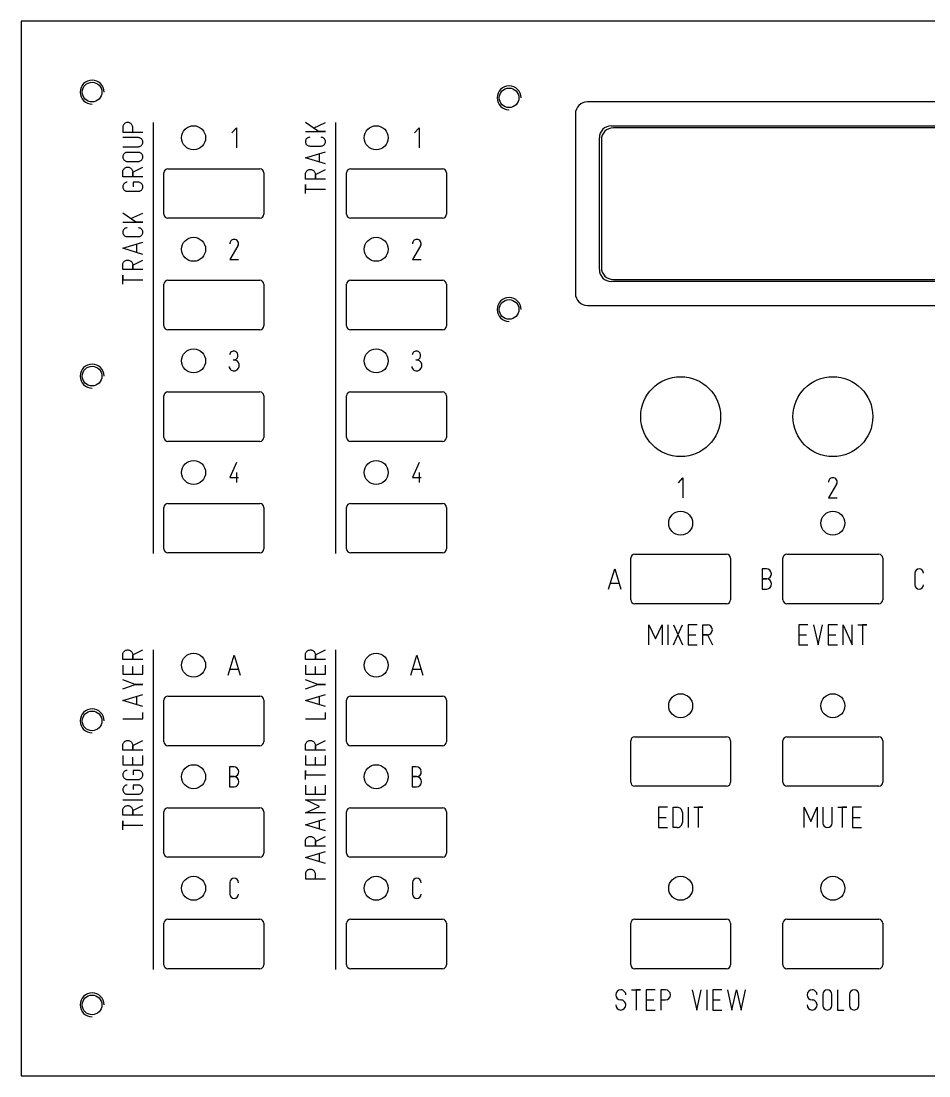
# Model space of a CAD drawing. Extents: x 0 to 432, y 0 to 132.
# Drawn here: x 0 to 113.6, y 0 to 132.1 of the extents above; entities that cross this region are included whole.
import ezdxf

# ---------------------------------------------------------------- set-up
doc = ezdxf.new("R2010")
doc.units = 0
doc.layers.add('Gravur', color=7, linetype='CONTINUOUS')
doc.layers.add('Kontur', color=7, linetype='CONTINUOUS')

msp = doc.modelspace()

# ---------------------------------------------------------------- linework, layer by layer
at = {"layer": 'Gravur', "color": 255, "linetype": 'CONTINUOUS'}
for p, q in [((12.748, 118.934), (12.727, 118.842)), ((12.782, 119.021), (12.748, 118.934)), ((12.829, 119.103), (12.782, 119.021)), ((12.888, 119.177), (12.829, 119.103)), ((12.957, 119.241), (12.888, 119.177)), ((13.035, 119.294), (12.957, 119.241)), ((13.12, 119.334), (13.035, 119.294)), ((13.21, 119.362), (13.12, 119.334)), ((13.303, 119.376), (13.21, 119.362)), ((13.397, 119.376), (13.303, 119.376)), ((13.49, 119.362), (13.397, 119.376)), ((13.58, 119.334), (13.49, 119.362)), ((13.665, 119.294), (13.58, 119.334)), ((13.743, 119.241), (13.665, 119.294)), ((13.812, 119.177), (13.743, 119.241)), ((13.871, 119.103), (13.812, 119.177)), ((13.918, 119.021), (13.871, 119.103)), ((13.952, 118.934), (13.918, 119.021)), ((13.973, 118.842), (13.952, 118.934)), ((16.51, 119.379), (16.51, 65.405)), ((37.218, 118.242), (35.58, 119.376)), ((36.588, 118.683), (38.1, 119.376)), ((39.37, 119.379), (39.37, 65.405)), ((12.727, 118.842), (12.72, 118.748)), ((12.72, 118.748), (12.72, 118.181)), ((12.72, 118.181), (15.24, 118.181)), ((13.98, 118.748), (13.973, 118.842)), ((13.98, 118.181), (13.98, 118.748)), ((26.387, 118.091), (26.954, 118.721)), ((26.954, 118.721), (26.954, 116.201)), ((35.58, 118.242), (38.1, 118.242)), ((38.1, 118.242), (37.218, 118.242)), ((49.247, 118.091), (49.814, 118.721)), ((49.814, 118.721), (49.814, 116.201)), ((14.673, 117.488), (12.72, 117.488)), ((12.72, 116.354), (14.673, 116.354)), ((14.758, 117.482), (14.673, 117.488)), ((14.673, 116.354), (14.758, 116.36)), ((14.84, 117.463), (14.758, 117.482)), ((14.758, 116.36), (14.84, 116.379)), ((14.919, 117.432), (14.84, 117.463)), ((14.84, 116.379), (14.919, 116.41)), ((14.992, 117.389), (14.919, 117.432)), ((14.919, 116.41), (14.992, 116.453)), ((15.059, 117.337), (14.992, 117.389)), ((14.992, 116.453), (15.059, 116.505)), ((15.116, 117.275), (15.059, 117.337)), ((15.059, 116.505), (15.116, 116.567)), ((15.164, 117.205), (15.116, 117.275)), ((15.116, 116.567), (15.164, 116.638)), ((15.201, 117.128), (15.164, 117.205)), ((15.164, 116.638), (15.201, 116.714)), ((15.226, 117.047), (15.201, 117.128)), ((15.201, 116.714), (15.226, 116.795)), ((15.238, 116.963), (15.226, 117.047)), ((15.226, 116.795), (15.238, 116.879)), ((15.238, 116.879), (15.238, 116.963)), ((35.594, 117.103), (35.582, 117.023)), ((35.582, 117.023), (35.582, 116.941)), ((35.582, 116.941), (35.594, 116.861)), ((35.618, 117.181), (35.594, 117.103)), ((35.594, 116.861), (35.618, 116.783)), ((35.653, 117.255), (35.618, 117.181)), ((35.618, 116.783), (35.653, 116.709)), ((35.699, 117.322), (35.653, 117.255)), ((35.653, 116.709), (35.699, 116.642)), ((35.755, 117.382), (35.699, 117.322)), ((35.699, 116.642), (35.755, 116.582)), ((35.818, 117.433), (35.755, 117.382)), ((35.755, 116.582), (35.818, 116.531)), ((35.889, 117.474), (35.818, 117.433)), ((35.818, 116.531), (35.889, 116.49)), ((35.965, 117.504), (35.889, 117.474)), ((35.889, 116.49), (35.965, 116.46)), ((36.045, 117.522), (35.965, 117.504)), ((35.965, 116.46), (36.045, 116.442)), ((36.126, 117.528), (36.045, 117.522)), ((36.045, 116.442), (36.126, 116.436)), ((36.126, 116.436), (37.554, 116.436)), ((37.635, 117.522), (37.554, 117.528)), ((37.554, 116.436), (37.635, 116.442)), ((37.715, 117.504), (37.635, 117.522)), ((37.635, 116.442), (37.715, 116.46)), ((37.791, 117.474), (37.715, 117.504)), ((37.715, 116.46), (37.791, 116.49)), ((37.862, 117.433), (37.791, 117.474)), ((37.791, 116.49), (37.862, 116.531)), ((37.925, 117.382), (37.862, 117.433)), ((37.862, 116.531), (37.925, 116.582)), ((37.981, 117.322), (37.925, 117.382)), ((37.925, 116.582), (37.981, 116.642)), ((38.027, 117.255), (37.981, 117.322)), ((37.981, 116.642), (38.027, 116.709)), ((38.062, 117.181), (38.027, 117.255)), ((38.027, 116.709), (38.062, 116.783)), ((38.086, 117.103), (38.062, 117.181)), ((38.062, 116.783), (38.086, 116.861)), ((38.098, 117.023), (38.086, 117.103)), ((38.086, 116.861), (38.098, 116.941)), ((38.098, 116.941), (38.098, 117.023)), ((12.734, 115.199), (12.722, 115.115)), ((12.722, 115.115), (12.722, 115.031)), ((12.722, 115.031), (12.734, 114.947)), ((12.759, 115.28), (12.734, 115.199)), ((12.734, 114.947), (12.759, 114.866)), ((12.796, 115.357), (12.759, 115.28)), ((12.844, 115.427), (12.796, 115.357)), ((12.901, 115.489), (12.844, 115.427)), ((12.968, 115.541), (12.901, 115.489)), ((13.041, 115.584), (12.968, 115.541)), ((13.12, 115.615), (13.041, 115.584)), ((13.202, 115.634), (13.12, 115.615)), ((13.287, 115.64), (13.202, 115.634)), ((14.673, 115.64), (13.287, 115.64)), ((14.758, 115.634), (14.673, 115.64)), ((14.84, 115.615), (14.758, 115.634)), ((14.919, 115.584), (14.84, 115.615)), ((14.992, 115.541), (14.919, 115.584)), ((15.059, 115.489), (14.992, 115.541)), ((15.116, 115.427), (15.059, 115.489)), ((15.164, 115.357), (15.116, 115.427)), ((15.201, 115.28), (15.164, 115.357)), ((15.226, 115.199), (15.201, 115.28)), ((15.201, 114.866), (15.226, 114.947)), ((15.238, 115.115), (15.226, 115.199)), ((15.226, 114.947), (15.238, 115.031)), ((15.238, 115.031), (15.238, 115.115)), ((35.58, 114.966), (38.1, 115.722)), ((38.1, 114.21), (35.58, 114.966)), ((37.344, 114.462), (37.344, 115.47)), ((12.759, 114.866), (12.796, 114.79)), ((12.796, 114.79), (12.844, 114.719)), ((12.829, 113.517), (12.888, 113.591)), ((12.844, 114.719), (12.901, 114.657)), ((12.888, 113.591), (12.957, 113.655)), ((12.901, 114.657), (12.968, 114.605)), ((12.957, 113.655), (13.035, 113.708)), ((12.968, 114.605), (13.041, 114.562)), ((13.035, 113.708), (13.12, 113.748)), ((13.041, 114.562), (13.12, 114.531)), ((13.12, 114.531), (13.202, 114.512)), ((13.12, 113.748), (13.21, 113.776)), ((13.202, 114.512), (13.287, 114.506)), ((13.21, 113.776), (13.303, 113.79)), ((13.287, 114.506), (14.673, 114.506)), ((13.303, 113.79), (13.397, 113.79)), ((13.397, 113.79), (13.49, 113.776)), ((13.49, 113.776), (13.58, 113.748)), ((13.58, 113.748), (13.665, 113.708)), ((13.665, 113.708), (13.743, 113.655)), ((13.743, 113.655), (13.812, 113.591)), ((13.812, 113.591), (13.871, 113.517)), ((13.98, 113.162), (15.24, 113.792)), ((14.673, 114.506), (14.758, 114.512)), ((14.758, 114.512), (14.84, 114.531)), ((14.84, 114.531), (14.919, 114.562)), ((14.919, 114.562), (14.992, 114.605)), ((14.992, 114.605), (15.059, 114.657)), ((15.059, 114.657), (15.116, 114.719)), ((15.116, 114.719), (15.164, 114.79)), ((15.164, 114.79), (15.201, 114.866)), ((12.72, 113.162), (12.727, 113.256)), ((12.72, 112.595), (12.72, 113.162)), ((15.24, 112.595), (12.72, 112.595)), ((12.727, 113.256), (12.748, 113.348)), ((12.748, 113.348), (12.782, 113.435)), ((12.782, 113.435), (12.829, 113.517)), ((13.871, 113.517), (13.918, 113.435)), ((13.918, 113.435), (13.952, 113.348)), ((13.952, 113.348), (13.973, 113.256)), ((13.973, 113.256), (13.98, 113.162)), ((13.98, 113.162), (13.98, 112.595)), ((13.98, 112.595), (13.98, 113.162)), ((35.58, 112.866), (35.587, 112.96)), ((35.58, 112.299), (35.58, 112.866)), ((38.1, 112.299), (35.58, 112.299)), ((35.587, 112.96), (35.608, 113.052)), ((35.608, 113.052), (35.642, 113.139)), ((35.642, 113.139), (35.689, 113.221)), ((35.689, 113.221), (35.748, 113.295)), ((35.748, 113.295), (35.817, 113.359)), ((35.817, 113.359), (35.895, 113.412)), ((35.895, 113.412), (35.98, 113.452)), ((35.98, 113.452), (36.07, 113.48)), ((36.07, 113.48), (36.163, 113.494)), ((36.163, 113.494), (36.257, 113.494)), ((36.257, 113.494), (36.35, 113.48)), ((36.35, 113.48), (36.44, 113.452)), ((36.44, 113.452), (36.525, 113.412)), ((36.525, 113.412), (36.603, 113.359)), ((36.603, 113.359), (36.672, 113.295)), ((36.672, 113.295), (36.731, 113.221)), ((36.731, 113.221), (36.778, 113.139)), ((36.778, 113.139), (36.812, 113.052)), ((36.812, 113.052), (36.833, 112.96)), ((36.833, 112.96), (36.84, 112.866)), ((36.84, 112.866), (38.1, 113.496)), ((36.84, 112.866), (36.84, 112.299)), ((36.84, 112.299), (36.84, 112.866)), ((12.734, 111.461), (12.722, 111.377)), ((12.722, 111.377), (12.722, 111.293)), ((12.722, 111.293), (12.734, 111.209)), ((12.759, 111.542), (12.734, 111.461)), ((12.734, 111.209), (12.759, 111.128)), ((12.796, 111.619), (12.759, 111.542)), ((12.759, 111.128), (12.796, 111.052)), ((12.844, 111.689), (12.796, 111.619)), ((12.796, 111.052), (12.844, 110.981)), ((12.901, 111.751), (12.844, 111.689)), ((12.844, 110.981), (12.901, 110.919)), ((12.968, 111.803), (12.901, 111.751)), ((13.041, 111.846), (12.968, 111.803)), ((13.12, 111.877), (13.041, 111.846)), ((13.202, 111.896), (13.12, 111.877)), ((13.287, 111.902), (13.202, 111.896)), ((14.673, 111.902), (14.043, 111.902)), ((14.043, 111.902), (14.043, 111.335)), ((14.758, 111.896), (14.673, 111.902)), ((14.84, 111.877), (14.758, 111.896)), ((14.919, 111.846), (14.84, 111.877)), ((14.992, 111.803), (14.919, 111.846)), ((15.059, 111.751), (14.992, 111.803)), ((15.116, 111.689), (15.059, 111.751)), ((15.059, 110.919), (15.116, 110.981)), ((15.164, 111.619), (15.116, 111.689)), ((15.116, 110.981), (15.164, 111.052)), ((15.201, 111.542), (15.164, 111.619)), ((15.164, 111.052), (15.201, 111.128)), ((15.226, 111.461), (15.201, 111.542)), ((15.201, 111.128), (15.226, 111.209)), ((15.238, 111.377), (15.226, 111.461)), ((15.226, 111.209), (15.238, 111.293)), ((15.238, 111.293), (15.238, 111.377)), ((35.58, 110.472), (35.58, 111.606)), ((35.58, 111.606), (35.58, 111.039)), ((35.58, 111.039), (38.1, 111.039)), ((12.901, 110.919), (12.968, 110.867)), ((12.968, 110.867), (13.041, 110.824)), ((13.041, 110.824), (13.12, 110.793)), ((13.12, 110.793), (13.202, 110.774)), ((13.202, 110.774), (13.287, 110.768)), ((13.287, 110.768), (14.673, 110.768)), ((14.673, 110.768), (14.758, 110.774)), ((14.758, 110.774), (14.84, 110.793)), ((14.84, 110.793), (14.919, 110.824)), ((14.919, 110.824), (14.992, 110.867)), ((14.992, 110.867), (15.059, 110.919)), ((14.358, 106.904), (12.72, 108.038)), ((13.728, 107.345), (15.24, 108.038)), ((12.72, 106.904), (15.24, 106.904)), ((12.734, 105.765), (12.722, 105.685)), ((12.722, 105.685), (12.722, 105.603)), ((12.758, 105.843), (12.734, 105.765)), ((12.793, 105.917), (12.758, 105.843)), ((12.839, 105.984), (12.793, 105.917)), ((12.895, 106.044), (12.839, 105.984)), ((12.958, 106.095), (12.895, 106.044)), ((13.029, 106.136), (12.958, 106.095)), ((13.105, 106.166), (13.029, 106.136)), ((13.185, 106.184), (13.105, 106.166)), ((13.266, 106.19), (13.185, 106.184)), ((15.24, 106.904), (14.358, 106.904)), ((14.775, 106.184), (14.694, 106.19)), ((14.855, 106.166), (14.775, 106.184)), ((14.931, 106.136), (14.855, 106.166)), ((15.002, 106.095), (14.931, 106.136)), ((15.065, 106.044), (15.002, 106.095)), ((15.121, 105.984), (15.065, 106.044)), ((15.167, 105.917), (15.121, 105.984)), ((15.202, 105.843), (15.167, 105.917)), ((15.226, 105.765), (15.202, 105.843)), ((15.238, 105.685), (15.226, 105.765)), ((15.238, 105.603), (15.238, 105.685)), ((12.72, 103.628), (15.24, 104.384)), ((12.722, 105.603), (12.734, 105.523)), ((12.734, 105.523), (12.758, 105.445)), ((12.758, 105.445), (12.793, 105.371)), ((12.793, 105.371), (12.839, 105.304)), ((12.839, 105.304), (12.895, 105.244)), ((12.895, 105.244), (12.958, 105.193)), ((12.958, 105.193), (13.029, 105.152)), ((13.029, 105.152), (13.105, 105.122)), ((13.105, 105.122), (13.185, 105.104)), ((13.185, 105.104), (13.266, 105.098)), ((13.266, 105.098), (14.694, 105.098)), ((14.694, 105.098), (14.775, 105.104)), ((14.775, 105.104), (14.855, 105.122)), ((14.855, 105.122), (14.931, 105.152)), ((14.931, 105.152), (15.002, 105.193)), ((15.002, 105.193), (15.065, 105.244)), ((15.065, 105.244), (15.121, 105.304)), ((15.121, 105.304), (15.167, 105.371)), ((15.167, 105.371), (15.202, 105.445)), ((15.202, 105.445), (15.226, 105.523)), ((15.226, 105.523), (15.238, 105.603)), ((15.24, 102.872), (12.72, 103.628)), ((14.484, 103.124), (14.484, 104.132)), ((27.139, 103.932), (26.131, 102.231)), ((49.999, 103.932), (48.991, 102.231)), ((12.727, 101.622), (12.748, 101.714)), ((12.748, 101.714), (12.782, 101.801)), ((12.782, 101.801), (12.829, 101.883)), ((12.829, 101.883), (12.888, 101.957)), ((12.888, 101.957), (12.957, 102.021)), ((12.957, 102.021), (13.035, 102.074)), ((13.035, 102.074), (13.12, 102.114)), ((13.12, 102.114), (13.21, 102.142)), ((13.21, 102.142), (13.303, 102.156)), ((13.303, 102.156), (13.397, 102.156)), ((13.397, 102.156), (13.49, 102.142)), ((13.49, 102.142), (13.58, 102.114)), ((13.58, 102.114), (13.665, 102.074)), ((13.665, 102.074), (13.743, 102.021)), ((13.743, 102.021), (13.812, 101.957)), ((13.812, 101.957), (13.871, 101.883)), ((13.871, 101.883), (13.918, 101.801)), ((13.918, 101.801), (13.952, 101.714)), ((13.952, 101.714), (13.973, 101.622)), ((13.98, 101.528), (15.24, 102.158)), ((26.131, 102.231), (27.202, 102.231)), ((48.991, 102.231), (50.062, 102.231)), ((12.72, 101.528), (12.727, 101.622)), ((12.72, 100.961), (12.72, 101.528)), ((15.24, 100.961), (12.72, 100.961)), ((13.973, 101.622), (13.98, 101.528)), ((13.98, 101.528), (13.98, 100.961)), ((13.98, 100.961), (13.98, 101.528)), ((12.72, 99.134), (12.72, 100.268)), ((12.72, 100.268), (12.72, 99.701)), ((12.72, 99.701), (15.24, 99.701)), ((26.954, 76.811), (26.135, 74.921)), ((49.814, 76.811), (48.995, 74.921)), ((26.954, 75.551), (26.954, 74.291)), ((49.814, 75.551), (49.814, 74.291)), ((26.135, 74.921), (27.206, 74.921)), ((48.995, 74.921), (50.066, 74.921)), ((82.267, 74.276), (82.834, 74.906)), ((82.834, 74.906), (82.834, 72.386)), ((102.069, 74.087), (101.061, 72.386)), ((101.061, 72.386), (102.132, 72.386)), ((78.581, 53.971), (78.581, 56.491)), ((78.581, 56.491), (79.4, 54.727)), ((79.4, 54.727), (80.219, 56.491)), ((80.219, 56.491), (80.219, 53.971)), ((80.933, 56.491), (80.933, 53.971)), ((81.647, 56.491), (82.781, 53.971)), ((81.647, 53.971), (82.781, 56.491)), ((84.629, 56.491), (83.495, 56.491)), ((83.495, 56.491), (83.495, 53.971)), ((85.322, 53.971), (85.322, 56.491)), ((85.322, 56.491), (85.889, 56.491)), ((98.471, 56.491), (97.337, 56.491)), ((97.337, 56.491), (97.337, 53.971)), ((99.185, 56.491), (99.752, 53.971)), ((99.752, 53.971), (100.319, 56.491)), ((102.167, 56.491), (101.033, 56.491)), ((101.033, 56.491), (101.033, 53.971)), ((102.881, 53.971), (102.881, 56.491)), ((102.881, 56.491), (104.015, 53.971)), ((104.015, 53.971), (104.015, 56.491)), ((104.729, 56.491), (105.863, 56.491)), ((105.863, 56.491), (105.296, 56.491)), ((105.296, 56.491), (105.296, 53.971)), ((83.495, 55.231), (84.44, 55.231)), ((85.889, 55.231), (85.322, 55.231)), ((85.322, 55.231), (85.889, 55.231)), ((85.889, 55.231), (86.519, 53.971)), ((97.337, 55.231), (98.282, 55.231)), ((101.033, 55.231), (101.978, 55.231)), ((12.727, 52.8), (12.748, 52.892)), ((12.748, 52.892), (12.782, 52.979)), ((12.782, 52.979), (12.829, 53.061)), ((12.829, 53.061), (12.888, 53.135)), ((12.888, 53.135), (12.957, 53.199)), ((12.957, 53.199), (13.035, 53.252)), ((13.035, 53.252), (13.12, 53.292)), ((13.12, 53.292), (13.21, 53.32)), ((13.21, 53.32), (13.303, 53.334)), ((13.303, 53.334), (13.397, 53.334)), ((13.397, 53.334), (13.49, 53.32)), ((13.49, 53.32), (13.58, 53.292)), ((13.58, 53.292), (13.665, 53.252)), ((13.665, 53.252), (13.743, 53.199)), ((13.743, 53.199), (13.812, 53.135)), ((13.812, 53.135), (13.871, 53.061)), ((13.871, 53.061), (13.918, 52.979)), ((13.918, 52.979), (13.952, 52.892)), ((13.952, 52.892), (13.973, 52.8)), ((13.98, 52.706), (15.24, 53.336)), ((16.51, 53.339), (16.51, 13.335)), ((35.587, 52.8), (35.608, 52.892)), ((35.608, 52.892), (35.642, 52.979)), ((35.642, 52.979), (35.689, 53.061)), ((35.689, 53.061), (35.748, 53.135)), ((35.748, 53.135), (35.817, 53.199)), ((35.817, 53.199), (35.895, 53.252)), ((35.895, 53.252), (35.98, 53.292)), ((35.98, 53.292), (36.07, 53.32)), ((36.07, 53.32), (36.163, 53.334)), ((36.163, 53.334), (36.257, 53.334)), ((36.257, 53.334), (36.35, 53.32)), ((36.35, 53.32), (36.44, 53.292)), ((36.44, 53.292), (36.525, 53.252)), ((36.525, 53.252), (36.603, 53.199)), ((36.603, 53.199), (36.672, 53.135)), ((36.672, 53.135), (36.731, 53.061)), ((36.731, 53.061), (36.778, 52.979)), ((36.778, 52.979), (36.812, 52.892)), ((36.812, 52.892), (36.833, 52.8)), ((36.84, 52.706), (38.1, 53.336)), ((39.37, 53.339), (39.37, 13.335)), ((83.495, 53.971), (84.629, 53.971)), ((97.337, 53.971), (98.471, 53.971)), ((101.033, 53.971), (102.167, 53.971)), ((12.72, 52.706), (12.727, 52.8)), ((12.72, 52.139), (12.72, 52.706)), ((15.24, 52.139), (12.72, 52.139)), ((13.973, 52.8), (13.98, 52.706)), ((13.98, 52.706), (13.98, 52.139)), ((13.98, 52.139), (13.98, 52.706)), ((25.914, 50.161), (26.67, 52.681)), ((26.67, 52.681), (27.426, 50.161)), ((35.58, 52.706), (35.587, 52.8)), ((35.58, 52.139), (35.58, 52.706)), ((38.1, 52.139), (35.58, 52.139)), ((36.833, 52.8), (36.84, 52.706)), ((36.84, 52.706), (36.84, 52.139)), ((36.84, 52.139), (36.84, 52.706)), ((48.774, 50.161), (49.53, 52.681)), ((49.53, 52.681), (50.286, 50.161)), ((12.72, 51.446), (12.72, 50.312)), ((12.72, 50.312), (15.24, 50.312)), ((13.98, 50.312), (13.98, 51.257)), ((15.24, 50.312), (15.24, 51.446)), ((26.166, 50.917), (27.174, 50.917)), ((35.58, 51.446), (35.58, 50.312)), ((35.58, 50.312), (38.1, 50.312)), ((36.84, 50.312), (36.84, 51.257)), ((38.1, 50.312), (38.1, 51.446)), ((49.026, 50.917), (50.034, 50.917)), ((14.295, 49.031), (12.72, 49.598)), ((12.72, 48.464), (14.295, 49.031)), ((14.295, 49.031), (15.24, 49.031)), ((15.24, 49.031), (14.295, 49.031)), ((37.155, 49.031), (35.58, 49.598)), ((35.58, 48.464), (37.155, 49.031)), ((37.155, 49.031), (38.1, 49.031)), ((38.1, 49.031), (37.155, 49.031)), ((12.72, 46.994), (15.24, 47.75)), ((35.58, 46.994), (38.1, 47.75)), ((15.24, 46.238), (12.72, 46.994)), ((14.484, 46.49), (14.484, 47.498)), ((38.1, 46.238), (35.58, 46.994)), ((37.344, 46.49), (37.344, 47.498)), ((15.24, 44.705), (15.24, 45.524)), ((38.1, 44.705), (38.1, 45.524)), ((12.72, 44.705), (15.24, 44.705)), ((35.58, 44.705), (38.1, 44.705)), ((12.72, 41.366), (12.727, 41.46)), ((12.72, 40.799), (12.72, 41.366)), ((12.727, 41.46), (12.748, 41.552)), ((12.748, 41.552), (12.782, 41.639)), ((12.782, 41.639), (12.829, 41.721)), ((12.829, 41.721), (12.888, 41.795)), ((12.888, 41.795), (12.957, 41.859)), ((12.957, 41.859), (13.035, 41.912)), ((13.035, 41.912), (13.12, 41.952)), ((13.12, 41.952), (13.21, 41.98)), ((13.21, 41.98), (13.303, 41.994)), ((13.303, 41.994), (13.397, 41.994)), ((13.397, 41.994), (13.49, 41.98)), ((13.49, 41.98), (13.58, 41.952)), ((13.58, 41.952), (13.665, 41.912)), ((13.665, 41.912), (13.743, 41.859)), ((13.743, 41.859), (13.812, 41.795)), ((13.812, 41.795), (13.871, 41.721)), ((13.871, 41.721), (13.918, 41.639)), ((13.918, 41.639), (13.952, 41.552)), ((13.952, 41.552), (13.973, 41.46)), ((13.973, 41.46), (13.98, 41.366)), ((13.98, 41.366), (15.24, 41.996)), ((13.98, 41.366), (13.98, 40.799)), ((13.98, 40.799), (13.98, 41.366)), ((35.58, 41.366), (35.587, 41.46)), ((35.58, 40.799), (35.58, 41.366)), ((35.587, 41.46), (35.608, 41.552)), ((35.608, 41.552), (35.642, 41.639)), ((35.642, 41.639), (35.689, 41.721)), ((35.689, 41.721), (35.748, 41.795)), ((35.748, 41.795), (35.817, 41.859)), ((35.817, 41.859), (35.895, 41.912)), ((35.895, 41.912), (35.98, 41.952)), ((35.98, 41.952), (36.07, 41.98)), ((36.07, 41.98), (36.163, 41.994)), ((36.163, 41.994), (36.257, 41.994)), ((36.257, 41.994), (36.35, 41.98)), ((36.35, 41.98), (36.44, 41.952)), ((36.44, 41.952), (36.525, 41.912)), ((36.525, 41.912), (36.603, 41.859)), ((36.603, 41.859), (36.672, 41.795)), ((36.672, 41.795), (36.731, 41.721)), ((36.731, 41.721), (36.778, 41.639)), ((36.778, 41.639), (36.812, 41.552)), ((36.812, 41.552), (36.833, 41.46)), ((36.833, 41.46), (36.84, 41.366)), ((36.84, 41.366), (38.1, 41.996)), ((36.84, 41.366), (36.84, 40.799)), ((36.84, 40.799), (36.84, 41.366)), ((15.24, 40.799), (12.72, 40.799)), ((12.72, 40.106), (12.72, 38.972)), ((13.98, 38.972), (13.98, 39.917)), ((15.24, 38.972), (15.24, 40.106)), ((38.1, 40.799), (35.58, 40.799)), ((35.58, 40.106), (35.58, 38.972)), ((36.84, 38.972), (36.84, 39.917)), ((38.1, 38.972), (38.1, 40.106)), ((12.72, 38.972), (15.24, 38.972)), ((26.08, 38.711), (26.08, 36.191)), ((26.605, 38.711), (26.08, 38.711)), ((35.58, 38.972), (38.1, 38.972)), ((48.94, 38.711), (48.94, 36.191)), ((49.465, 38.711), (48.94, 38.711)), ((12.734, 37.817), (12.722, 37.733)), ((12.722, 37.733), (12.722, 37.649)), ((12.722, 37.649), (12.734, 37.565)), ((12.759, 37.898), (12.734, 37.817)), ((12.734, 37.565), (12.759, 37.484)), ((12.796, 37.975), (12.759, 37.898)), ((12.759, 37.484), (12.796, 37.408)), ((12.844, 38.045), (12.796, 37.975)), ((12.796, 37.408), (12.844, 37.337)), ((12.901, 38.107), (12.844, 38.045)), ((12.844, 37.337), (12.901, 37.275)), ((12.968, 38.159), (12.901, 38.107)), ((12.901, 37.275), (12.968, 37.223)), ((13.041, 38.202), (12.968, 38.159)), ((12.968, 37.223), (13.041, 37.18)), ((13.12, 38.233), (13.041, 38.202)), ((13.041, 37.18), (13.12, 37.149)), ((13.202, 38.252), (13.12, 38.233)), ((13.12, 37.149), (13.202, 37.13)), ((13.287, 38.258), (13.202, 38.252)), ((13.202, 37.13), (13.287, 37.124)), ((13.287, 37.124), (14.673, 37.124)), ((14.673, 38.258), (14.043, 38.258)), ((14.043, 38.258), (14.043, 37.691)), ((14.758, 38.252), (14.673, 38.258)), ((14.673, 37.124), (14.758, 37.13)), ((14.84, 38.233), (14.758, 38.252)), ((14.758, 37.13), (14.84, 37.149)), ((14.919, 38.202), (14.84, 38.233)), ((14.84, 37.149), (14.919, 37.18)), ((14.992, 38.159), (14.919, 38.202)), ((14.919, 37.18), (14.992, 37.223)), ((15.059, 38.107), (14.992, 38.159)), ((14.992, 37.223), (15.059, 37.275)), ((15.116, 38.045), (15.059, 38.107)), ((15.059, 37.275), (15.116, 37.337)), ((15.164, 37.975), (15.116, 38.045)), ((15.116, 37.337), (15.164, 37.408)), ((15.201, 37.898), (15.164, 37.975)), ((15.164, 37.408), (15.201, 37.484)), ((15.226, 37.817), (15.201, 37.898)), ((15.201, 37.484), (15.226, 37.565)), ((15.238, 37.733), (15.226, 37.817)), ((15.226, 37.565), (15.238, 37.649)), ((15.238, 37.649), (15.238, 37.733)), ((26.647, 37.472), (26.08, 37.472)), ((26.08, 37.472), (26.647, 37.472)), ((35.58, 37.124), (35.58, 38.258)), ((35.58, 38.258), (35.58, 37.691)), ((35.58, 37.691), (38.1, 37.691)), ((49.507, 37.472), (48.94, 37.472)), ((48.94, 37.472), (49.507, 37.472)), ((12.734, 35.969), (12.722, 35.885)), ((12.722, 35.885), (12.722, 35.801)), ((12.722, 35.801), (12.734, 35.717)), ((12.759, 36.05), (12.734, 35.969)), ((12.734, 35.717), (12.759, 35.636)), ((12.796, 36.127), (12.759, 36.05)), ((12.844, 36.197), (12.796, 36.127)), ((12.901, 36.259), (12.844, 36.197)), ((12.968, 36.311), (12.901, 36.259)), ((13.041, 36.354), (12.968, 36.311)), ((13.12, 36.385), (13.041, 36.354)), ((13.202, 36.404), (13.12, 36.385)), ((13.287, 36.41), (13.202, 36.404)), ((14.673, 36.41), (14.043, 36.41)), ((14.043, 36.41), (14.043, 35.843)), ((14.758, 36.404), (14.673, 36.41)), ((14.84, 36.385), (14.758, 36.404)), ((14.919, 36.354), (14.84, 36.385)), ((14.992, 36.311), (14.919, 36.354)), ((15.059, 36.259), (14.992, 36.311)), ((15.116, 36.197), (15.059, 36.259)), ((15.164, 36.127), (15.116, 36.197)), ((15.201, 36.05), (15.164, 36.127)), ((15.226, 35.969), (15.201, 36.05)), ((15.201, 35.636), (15.226, 35.717)), ((15.238, 35.885), (15.226, 35.969)), ((15.226, 35.717), (15.238, 35.801)), ((15.238, 35.801), (15.238, 35.885)), ((26.08, 36.191), (26.647, 36.191)), ((35.58, 36.41), (35.58, 35.276)), ((36.84, 35.276), (36.84, 36.221)), ((38.1, 35.276), (38.1, 36.41)), ((48.94, 36.191), (49.507, 36.191)), ((12.72, 34.562), (15.24, 34.562)), ((12.759, 35.636), (12.796, 35.56)), ((12.796, 35.56), (12.844, 35.489)), ((12.844, 35.489), (12.901, 35.427)), ((12.901, 35.427), (12.968, 35.375)), ((12.968, 35.375), (13.041, 35.332)), ((13.041, 35.332), (13.12, 35.301)), ((13.12, 35.301), (13.202, 35.282)), ((13.202, 35.282), (13.287, 35.276)), ((13.287, 35.276), (14.673, 35.276)), ((14.673, 35.276), (14.758, 35.282)), ((14.758, 35.282), (14.84, 35.301)), ((14.84, 35.301), (14.919, 35.332)), ((14.919, 35.332), (14.992, 35.375)), ((14.992, 35.375), (15.059, 35.427)), ((15.059, 35.427), (15.116, 35.489)), ((15.116, 35.489), (15.164, 35.56)), ((15.164, 35.56), (15.201, 35.636)), ((35.58, 35.276), (38.1, 35.276)), ((37.344, 33.743), (35.58, 34.562)), ((35.58, 34.562), (38.1, 34.562)), ((12.72, 33.218), (12.727, 33.312)), ((12.72, 32.651), (12.72, 33.218)), ((12.727, 33.312), (12.748, 33.404)), ((12.748, 33.404), (12.782, 33.491)), ((12.782, 33.491), (12.829, 33.573)), ((12.829, 33.573), (12.888, 33.647)), ((12.888, 33.647), (12.957, 33.711)), ((12.957, 33.711), (13.035, 33.764)), ((13.035, 33.764), (13.12, 33.804)), ((13.12, 33.804), (13.21, 33.832)), ((13.21, 33.832), (13.303, 33.846)), ((13.303, 33.846), (13.397, 33.846)), ((13.397, 33.846), (13.49, 33.832)), ((13.49, 33.832), (13.58, 33.804)), ((13.58, 33.804), (13.665, 33.764)), ((13.665, 33.764), (13.743, 33.711)), ((13.743, 33.711), (13.812, 33.647)), ((13.812, 33.647), (13.871, 33.573)), ((13.871, 33.573), (13.918, 33.491)), ((13.918, 33.491), (13.952, 33.404)), ((13.952, 33.404), (13.973, 33.312)), ((13.973, 33.312), (13.98, 33.218)), ((13.98, 33.218), (15.24, 33.848)), ((13.98, 33.218), (13.98, 32.651)), ((13.98, 32.651), (13.98, 33.218)), ((35.58, 32.924), (37.344, 33.743)), ((80.912, 33.631), (79.778, 33.631)), ((79.778, 33.631), (79.778, 31.111)), ((81.626, 31.111), (81.626, 33.631)), ((81.626, 33.631), (82.13, 33.631)), ((83.474, 33.631), (83.474, 31.111)), ((84.188, 33.631), (85.322, 33.631)), ((85.322, 33.631), (84.755, 33.631)), ((84.755, 33.631), (84.755, 31.111)), ((98.009, 31.111), (98.009, 33.631)), ((98.009, 33.631), (98.828, 31.867)), ((98.828, 31.867), (99.647, 33.631)), ((99.647, 33.631), (99.647, 31.111)), ((100.361, 33.631), (100.361, 31.678)), ((101.495, 31.678), (101.495, 33.631)), ((102.209, 33.631), (103.343, 33.631)), ((103.343, 33.631), (102.776, 33.631)), ((102.776, 33.631), (102.776, 31.111)), ((105.191, 33.631), (104.057, 33.631)), ((104.057, 33.631), (104.057, 31.111)), ((15.24, 32.651), (12.72, 32.651)), ((12.72, 30.824), (12.72, 31.958)), ((12.72, 31.958), (12.72, 31.391)), ((38.1, 32.924), (35.58, 32.924)), ((35.58, 31.454), (38.1, 32.21)), ((37.344, 30.95), (37.344, 31.958)), ((79.778, 32.371), (80.723, 32.371)), ((82.76, 33.001), (82.76, 31.741)), ((104.057, 32.371), (105.002, 32.371)), ((12.72, 31.391), (15.24, 31.391)), ((38.1, 30.698), (35.58, 31.454)), ((79.778, 31.111), (80.912, 31.111)), ((82.13, 31.111), (81.626, 31.111)), ((104.057, 31.111), (105.191, 31.111)), ((35.58, 29.354), (35.587, 29.448)), ((35.58, 28.787), (35.58, 29.354)), ((35.587, 29.448), (35.608, 29.54)), ((35.608, 29.54), (35.642, 29.627)), ((35.642, 29.627), (35.689, 29.709)), ((35.689, 29.709), (35.748, 29.783)), ((35.748, 29.783), (35.817, 29.847)), ((35.817, 29.847), (35.895, 29.9)), ((35.895, 29.9), (35.98, 29.94)), ((35.98, 29.94), (36.07, 29.968)), ((36.07, 29.968), (36.163, 29.982)), ((36.163, 29.982), (36.257, 29.982)), ((36.257, 29.982), (36.35, 29.968)), ((36.35, 29.968), (36.44, 29.94)), ((36.44, 29.94), (36.525, 29.9)), ((36.525, 29.9), (36.603, 29.847)), ((36.603, 29.847), (36.672, 29.783)), ((36.672, 29.783), (36.731, 29.709)), ((36.731, 29.709), (36.778, 29.627)), ((36.778, 29.627), (36.812, 29.54)), ((36.812, 29.54), (36.833, 29.448)), ((36.833, 29.448), (36.84, 29.354)), ((36.84, 29.354), (38.1, 29.984)), ((36.84, 29.354), (36.84, 28.787)), ((36.84, 28.787), (36.84, 29.354)), ((38.1, 28.787), (35.58, 28.787)), ((35.58, 27.338), (38.1, 28.094)), ((37.344, 26.834), (37.344, 27.842)), ((38.1, 26.582), (35.58, 27.338)), ((35.587, 25.332), (35.58, 25.238)), ((35.58, 25.238), (35.58, 24.671)), ((35.608, 25.424), (35.587, 25.332)), ((35.642, 25.511), (35.608, 25.424)), ((35.689, 25.593), (35.642, 25.511)), ((35.748, 25.667), (35.689, 25.593)), ((35.817, 25.731), (35.748, 25.667)), ((35.895, 25.784), (35.817, 25.731)), ((35.98, 25.824), (35.895, 25.784)), ((36.07, 25.852), (35.98, 25.824)), ((36.163, 25.866), (36.07, 25.852)), ((36.257, 25.866), (36.163, 25.866)), ((36.35, 25.852), (36.257, 25.866)), ((36.44, 25.824), (36.35, 25.852)), ((36.525, 25.784), (36.44, 25.824)), ((36.603, 25.731), (36.525, 25.784)), ((36.672, 25.667), (36.603, 25.731)), ((36.731, 25.593), (36.672, 25.667)), ((36.778, 25.511), (36.731, 25.593)), ((36.812, 25.424), (36.778, 25.511)), ((36.833, 25.332), (36.812, 25.424)), ((36.84, 25.238), (36.833, 25.332)), ((36.84, 24.671), (36.84, 25.238)), ((26.124, 24.195), (26.124, 22.767)), ((35.58, 24.671), (38.1, 24.671)), ((48.984, 24.195), (48.984, 22.767)), ((76.397, 10.771), (77.531, 10.771)), ((77.531, 10.771), (76.964, 10.771)), ((76.964, 10.771), (76.964, 8.251)), ((79.379, 10.771), (78.245, 10.771)), ((78.245, 10.771), (78.245, 8.251)), ((80.639, 10.771), (80.072, 10.771)), ((80.072, 10.771), (80.072, 8.251)), ((83.999, 10.771), (84.566, 8.251)), ((84.566, 8.251), (85.133, 10.771)), ((85.847, 10.771), (85.847, 8.251)), ((87.695, 10.771), (86.561, 10.771)), ((86.561, 10.771), (86.561, 8.251)), ((88.409, 10.771), (88.976, 8.251)), ((88.976, 8.251), (89.543, 10.771)), ((89.543, 10.771), (90.11, 8.251)), ((90.11, 8.251), (90.677, 10.771)), ((102.167, 10.771), (102.167, 8.251)), ((78.245, 9.511), (79.19, 9.511)), ((80.072, 9.511), (80.639, 9.511)), ((86.561, 9.511), (87.506, 9.511)), ((100.34, 10.204), (100.34, 8.818)), ((101.474, 8.818), (101.474, 10.204)), ((103.7, 10.204), (103.7, 8.818)), ((104.834, 8.818), (104.834, 10.204)), ((78.245, 8.251), (79.379, 8.251)), ((86.561, 8.251), (87.695, 8.251)), ((102.167, 8.251), (102.986, 8.251))]:
    msp.add_line(p, q, dxfattribs=at)
at = {"layer": 'Gravur', "color": 30, "linetype": 'CONTINUOUS'}
for p, q in [((73.539, 60.96), (74.295, 63.48)), ((74.295, 63.48), (75.051, 60.96)), ((92.755, 63.48), (92.755, 60.96)), ((93.28, 63.48), (92.755, 63.48)), ((93.322, 62.241), (92.755, 62.241)), ((92.755, 62.241), (93.322, 62.241)), ((111.849, 62.934), (111.849, 61.506)), ((73.791, 61.716), (74.799, 61.716)), ((92.755, 60.96), (93.322, 60.96))]:
    msp.add_line(p, q, dxfattribs=at)
at = {"layer": 'Gravur', "color": 255, "linetype": 'CONTINUOUS'}
for centre, radius, start, end in [((26.64885, 104.23118), 0.52, 91.52676, -174.79384), ((26.66134, 104.20263), 0.549, 330.46502, 92.74999), ((49.50885, 104.23118), 0.52, 91.52676, -174.79384), ((49.52134, 104.20263), 0.549, 330.46502, 92.74999), ((26.61268, 90.24002), 0.517, 434.82617, 175.89875), ((26.5967, 90.2019), 0.558, 263.96151, 74.26744), ((49.47268, 90.24002), 0.517, 434.82617, 175.89875), ((49.4567, 90.2019), 0.558, 263.96151, 74.26744), ((26.63833, 88.88492), 0.607, 185.38081, -73.47268), ((26.61969, 88.96387), 0.688, 286.14461, 96.81938), ((49.49833, 88.88492), 0.607, 185.38081, -73.47268), ((49.47969, 88.96387), 0.688, 286.14461, 96.81938), ((101.57885, 74.38618), 0.52, 91.52676, -174.79384), ((101.59134, 74.35763), 0.549, 330.46502, 92.74999), ((85.889, 55.861), 0.63, 270, 90), ((26.61264, 38.09105), 0.62, -86.82289, 90.70586), ((49.47264, 38.09105), 0.62, -86.82289, 90.70586), ((26.62169, 36.8315), 0.641, -87.73681, 87.73681), ((49.48169, 36.8315), 0.641, -87.73681, 87.73681), ((82.13301, 33.00401), 0.627, 359.7252, 90.2748), ((82.13301, 31.73799), 0.627, 269.7252, 0.2748), ((100.928, 31.678), 0.567, 180, 360), ((26.67, 24.195), 0.546, 0, 180), ((49.53, 24.195), 0.546, 0, 180), ((26.67, 22.767), 0.546, 180, 360), ((49.53, 22.767), 0.546, 180, 360), ((75.053, 10.141), 0.63, 90, -90), ((75.05601, 10.14401), 0.627, 359.7252, 90.2748), ((80.639, 10.141), 0.63, -90, 90), ((98.996, 10.141), 0.63, 90, -90), ((98.99901, 10.14401), 0.627, 359.7252, 90.2748), ((100.907, 10.204), 0.567, 0, 180), ((104.267, 10.204), 0.567, 0, 180), ((75.05601, 8.88401), 0.627, -0.2748, 90.2748), ((98.99901, 8.88401), 0.627, -0.2748, 90.2748), ((75.053, 8.881), 0.63, 180, 360), ((98.996, 8.881), 0.63, 180, 360), ((100.907, 8.818), 0.567, 180, 360), ((104.267, 8.818), 0.567, 180, 360)]:
    msp.add_arc(centre, radius, start, end, dxfattribs=at)
at = {"layer": 'Gravur', "color": 30, "linetype": 'CONTINUOUS'}
for centre, radius, start, end in [((93.28764, 62.86005), 0.62, -86.82289, 90.70586), ((112.395, 62.934), 0.546, 0, 180), ((93.29669, 61.6005), 0.641, -87.73681, 87.73681), ((112.395, 61.506), 0.546, 180, 360)]:
    msp.add_arc(centre, radius, start, end, dxfattribs=at)
at = {"layer": 'Kontur', "color": 7, "linetype": 'CONTINUOUS'}
for p, q in [((215.9, 132.08), (0, 132.08)), ((0, 132.08), (0, 132.08)), ((0, 132.08), (0, 0)), ((151.075, 121.97), (70.875, 121.97)), ((69.375, 120.47), (69.375, 97.97)), ((73.875, 118.97), (228.275, 118.97)), ((151.075, 118.72), (74.125, 118.72)), ((72.375, 100.97), (72.375, 117.47)), ((72.625, 117.22), (72.625, 101.22)), ((18.38, 113.59), (29.88, 113.59)), ((41.24, 113.59), (52.74, 113.59)), ((17.88, 107.89), (17.88, 113.09)), ((30.38, 113.09), (30.38, 107.89)), ((40.74, 107.89), (40.74, 113.09)), ((53.24, 113.09), (53.24, 107.89)), ((29.88, 107.39), (18.38, 107.39)), ((52.74, 107.39), (41.24, 107.39)), ((17.88, 93.92), (17.88, 99.12)), ((18.38, 99.62), (29.88, 99.62)), ((30.38, 99.12), (30.38, 93.92)), ((40.74, 93.92), (40.74, 99.12)), ((41.24, 99.62), (52.74, 99.62)), ((53.24, 99.12), (53.24, 93.92)), ((228.275, 99.47), (73.875, 99.47)), ((74.125, 99.72), (228.025, 99.72)), ((70.875, 96.47), (231.275, 96.47)), ((29.88, 93.42), (18.38, 93.42)), ((52.74, 93.42), (41.24, 93.42)), ((17.88, 79.95), (17.88, 85.15)), ((18.38, 85.65), (29.88, 85.65)), ((30.38, 85.15), (30.38, 79.95)), ((40.74, 79.95), (40.74, 85.15)), ((41.24, 85.65), (52.74, 85.65)), ((53.24, 85.15), (53.24, 79.95)), ((29.88, 79.45), (18.38, 79.45)), ((52.74, 79.45), (41.24, 79.45)), ((18.38, 71.68), (29.88, 71.68)), ((41.24, 71.68), (52.74, 71.68)), ((17.88, 65.98), (17.88, 71.18)), ((30.38, 71.18), (30.38, 65.98)), ((40.74, 65.98), (40.74, 71.18)), ((53.24, 71.18), (53.24, 65.98)), ((29.88, 65.48), (18.38, 65.48)), ((52.74, 65.48), (41.24, 65.48)), ((76.3, 59.63), (76.3, 64.83)), ((76.8, 65.33), (88.3, 65.33)), ((88.8, 64.83), (88.8, 59.63)), ((95.35, 59.63), (95.35, 64.83)), ((95.85, 65.33), (107.35, 65.33)), ((107.85, 64.83), (107.85, 59.63)), ((88.3, 59.13), (76.8, 59.13)), ((107.35, 59.13), (95.85, 59.13)), ((18.38, 47.55), (29.88, 47.55)), ((41.24, 47.55), (52.74, 47.55)), ((17.88, 41.85), (17.88, 47.05)), ((30.38, 47.05), (30.38, 41.85)), ((40.74, 41.85), (40.74, 47.05)), ((53.24, 47.05), (53.24, 41.85)), ((76.8, 42.47), (88.3, 42.47)), ((95.85, 42.47), (107.35, 42.47)), ((29.88, 41.35), (18.38, 41.35)), ((52.74, 41.35), (41.24, 41.35)), ((76.3, 36.77), (76.3, 41.97)), ((88.8, 41.97), (88.8, 36.77)), ((95.35, 36.77), (95.35, 41.97)), ((107.85, 41.97), (107.85, 36.77)), ((88.3, 36.27), (76.8, 36.27)), ((107.35, 36.27), (95.85, 36.27)), ((17.88, 27.88), (17.88, 33.08)), ((18.38, 33.58), (29.88, 33.58)), ((30.38, 33.08), (30.38, 27.88)), ((40.74, 27.88), (40.74, 33.08)), ((41.24, 33.58), (52.74, 33.58)), ((53.24, 33.08), (53.24, 27.88)), ((29.88, 27.38), (18.38, 27.38)), ((52.74, 27.38), (41.24, 27.38)), ((17.88, 13.91), (17.88, 19.11)), ((18.38, 19.61), (29.88, 19.61)), ((30.38, 19.11), (30.38, 13.91)), ((40.74, 13.91), (40.74, 19.11)), ((41.24, 19.61), (52.74, 19.61)), ((53.24, 19.11), (53.24, 13.91)), ((76.3, 13.91), (76.3, 19.11)), ((76.8, 19.61), (88.3, 19.61)), ((88.8, 19.11), (88.8, 13.91)), ((95.35, 13.91), (95.35, 19.11)), ((95.85, 19.61), (107.35, 19.61)), ((107.85, 19.11), (107.85, 13.91)), ((29.88, 13.41), (18.38, 13.41)), ((52.74, 13.41), (41.24, 13.41)), ((88.3, 13.41), (76.8, 13.41)), ((107.35, 13.41), (95.85, 13.41)), ((0, 0), (0, 0)), ((0, 0), (431.8, 0))]:
    msp.add_line(p, q, dxfattribs=at)
for centre, radius in [((8.89, 123.19), 1.229), ((61.075, 122.47), 1.229), ((21.59, 117.475), 1.5), ((44.45, 117.475), 1.5), ((21.59, 103.505), 1.5), ((44.45, 103.505), 1.5), ((61.075, 95.97), 1.229), ((21.59, 89.535), 1.5), ((44.45, 89.535), 1.5), ((8.89, 87.63), 1.229), ((82.55, 82.55), 5), ((101.6, 82.55), 5), ((21.59, 75.565), 1.5), ((44.45, 75.565), 1.5), ((82.55, 69.215), 1.5), ((101.6, 69.215), 1.5), ((21.59, 51.435), 1.5), ((44.45, 51.435), 1.5), ((82.55, 46.355), 1.5), ((101.6, 46.355), 1.5), ((8.89, 44.45), 1.229), ((21.59, 37.465), 1.5), ((44.45, 37.465), 1.5), ((21.59, 23.495), 1.5), ((44.45, 23.495), 1.5), ((82.55, 23.495), 1.5), ((101.6, 23.495), 1.5), ((8.89, 8.89), 1.229)]:
    msp.add_circle(centre, radius, dxfattribs=at)
for centre, radius, start, end in [((8.89, 123.19), 1.5, 0, 270), ((61.075, 122.47), 1.5, 0, 270), ((70.875, 120.47), 1.5, 90, 180), ((73.875, 117.47), 1.5, 450, 180), ((74.125, 117.22), 1.5, 90, 180), ((18.38, 113.09), 0.5, 450, 180), ((29.88, 113.09), 0.5, 360, 90), ((41.24, 113.09), 0.5, 450, 180), ((52.74, 113.09), 0.5, 360, 90), ((18.38, 107.89), 0.5, 180, -90), ((29.88, 107.89), 0.5, 270, 0), ((41.24, 107.89), 0.5, 180, -90), ((52.74, 107.89), 0.5, 270, 0), ((73.875, 100.97), 1.5, 180, -90), ((74.125, 101.22), 1.5, 180, 270), ((18.38, 99.12), 0.5, 450, 180), ((29.88, 99.12), 0.5, 360, 90), ((41.24, 99.12), 0.5, 450, 180), ((52.74, 99.12), 0.5, 360, 90), ((70.875, 97.97), 1.5, 180, 270), ((61.075, 95.97), 1.5, 0, 270), ((18.38, 93.92), 0.5, 180, -90), ((29.88, 93.92), 0.5, 270, 0), ((41.24, 93.92), 0.5, 180, -90), ((52.74, 93.92), 0.5, 270, 0), ((8.89, 87.63), 1.5, 0, 270), ((18.38, 85.15), 0.5, 450, 180), ((29.88, 85.15), 0.5, 360, 90), ((41.24, 85.15), 0.5, 450, 180), ((52.74, 85.15), 0.5, 360, 90), ((18.38, 79.95), 0.5, 180, -90), ((29.88, 79.95), 0.5, 270, 0), ((41.24, 79.95), 0.5, 180, -90), ((52.74, 79.95), 0.5, 270, 0), ((18.38, 71.18), 0.5, 450, 180), ((29.88, 71.18), 0.5, 360, 90), ((41.24, 71.18), 0.5, 450, 180), ((52.74, 71.18), 0.5, 360, 90), ((18.38, 65.98), 0.5, 180, -90), ((29.88, 65.98), 0.5, 270, 0), ((41.24, 65.98), 0.5, 180, -90), ((52.74, 65.98), 0.5, 270, 0), ((76.8, 64.83), 0.5, 450, 180), ((88.3, 64.83), 0.5, 360, 90), ((95.85, 64.83), 0.5, 450, 180), ((107.35, 64.83), 0.5, 360, 90), ((76.8, 59.63), 0.5, 180, -90), ((88.3, 59.63), 0.5, 270, 0), ((95.85, 59.63), 0.5, 180, -90), ((107.35, 59.63), 0.5, 270, 0), ((18.38, 47.05), 0.5, 450, 180), ((29.88, 47.05), 0.5, 360, 90), ((41.24, 47.05), 0.5, 450, 180), ((52.74, 47.05), 0.5, 360, 90), ((8.89, 44.45), 1.5, 0, 270), ((76.8, 41.97), 0.5, 450, 180), ((88.3, 41.97), 0.5, 360, 90), ((95.85, 41.97), 0.5, 450, 180), ((107.35, 41.97), 0.5, 360, 90), ((18.38, 41.85), 0.5, 180, -90), ((29.88, 41.85), 0.5, 270, 0), ((41.24, 41.85), 0.5, 180, -90), ((52.74, 41.85), 0.5, 270, 0), ((76.8, 36.77), 0.5, 180, -90), ((88.3, 36.77), 0.5, 270, 0), ((95.85, 36.77), 0.5, 180, -90), ((107.35, 36.77), 0.5, 270, 0), ((18.38, 33.08), 0.5, 450, 180), ((29.88, 33.08), 0.5, 360, 90), ((41.24, 33.08), 0.5, 450, 180), ((52.74, 33.08), 0.5, 360, 90), ((18.38, 27.88), 0.5, 180, -90), ((29.88, 27.88), 0.5, 270, 0), ((41.24, 27.88), 0.5, 180, -90), ((52.74, 27.88), 0.5, 270, 0), ((18.38, 19.11), 0.5, 450, 180), ((29.88, 19.11), 0.5, 360, 90), ((41.24, 19.11), 0.5, 450, 180), ((52.74, 19.11), 0.5, 360, 90), ((76.8, 19.11), 0.5, 450, 180), ((88.3, 19.11), 0.5, 360, 90), ((95.85, 19.11), 0.5, 450, 180), ((107.35, 19.11), 0.5, 360, 90), ((18.38, 13.91), 0.5, 180, -90), ((29.88, 13.91), 0.5, 270, 0), ((41.24, 13.91), 0.5, 180, -90), ((52.74, 13.91), 0.5, 270, 0), ((76.8, 13.91), 0.5, 180, -90), ((88.3, 13.91), 0.5, 270, 0), ((95.85, 13.91), 0.5, 180, -90), ((107.35, 13.91), 0.5, 270, 0), ((8.89, 8.89), 1.5, 0, 270)]:
    msp.add_arc(centre, radius, start, end, dxfattribs=at)

doc.saveas('drawing.dxf')
